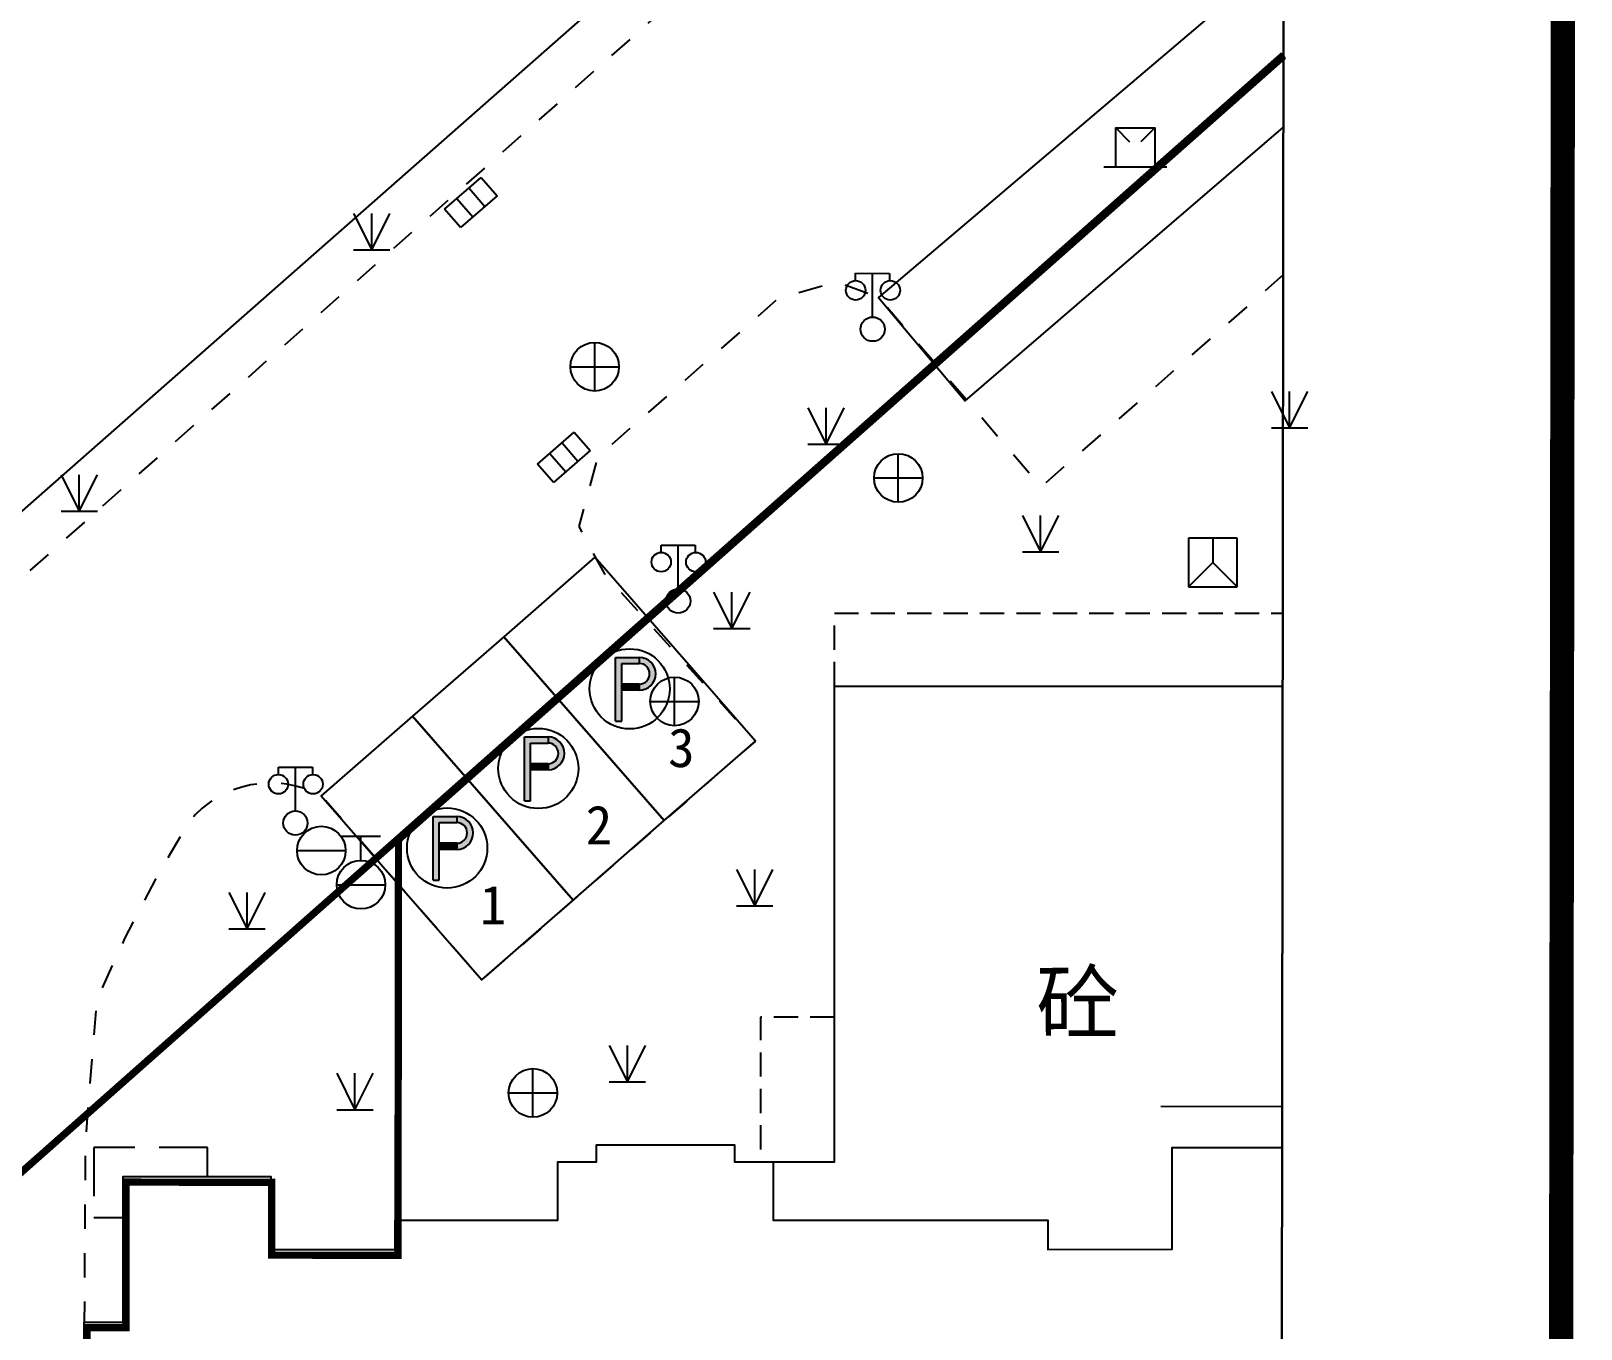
# Model space of a CAD drawing. Extents: x 99002 to 478558, y 2449839 to 2450453.
# Drawn here: x 478510.23 to 478542.15, y 2450308.9 to 2450335.63 of the extents above; entities that cross this region are included whole.
import ezdxf
from ezdxf.enums import TextEntityAlignment as Align

# ---------------------------------------------------------------- set-up
doc = ezdxf.new("R2010")
doc.units = 0
doc.header["$LTSCALE"] = 0.5
for name, pattern in [('DASHEDX2', [38.1, 25.4, -12.7]), ('X0', [4, 3, -1]), ('X11', [6, 5, -1]), ('X32', [1.5, 1, -0.5]), ('X5', [3, 2, -1]), ('X6', [2, 1, -1])]:
    doc.linetypes.add(name, pattern=pattern)
doc.layers.get('0').update_dxf_attribs({"linetype": 'CONTINUOUS'})
for name, color, linetype in [('DLDW', 11, 'CONTINUOUS'), ('DLSS', 4, 'CONTINUOUS'), ('GCD', 1, 'CONTINUOUS'), ('GXYZ', 2, 'CONTINUOUS'), ('JMD', 6, 'CONTINUOUS'), ('TK', 7, 'CONTINUOUS'), ('ZBTZ', 3, 'CONTINUOUS'), ('地下室范围线', 170, 'CONTINUOUS'), ('外墙', 1, 'CONTINUOUS'), ('建筑红线', 10, 'DASHEDX2')]:
    doc.layers.add(name, color=color, linetype=linetype)
doc.styles.add('HZ', font='STXIHEI.TTF', dxfattribs={"width": 0.8})
doc.styles.add('方正中等线简体', font='FZZDXJW.TTF')
doc.styles.add('正等线体', font='simhei.ttf')
doc.styles.add('细等线体', font='FZXDXJW.TTF', dxfattribs={"width": 0.8})
doc.linetypes.add('1161', pattern='A,0,[149,AAA.SHX,S=0.15,R=0,X=0,Y=0],-1.6', length=1.6)
doc.linetypes.add('444', pattern='A,4.5,[145,AAA.SHX,S=1,R=0,X=0,Y=1],4.5,-0.5,[146,AAA.SHX,S=1,R=0,X=0,Y=0],-0.5', length=10)

# ---------------------------------------------------------------- blocks, each defined once
blk = doc.blocks.new('gc042')
blk.add_line((-1, 0), (1, 0))
blk.add_circle((0, 0), 1)
blk = doc.blocks.new('gc043')
for p, q in [((0, -1), (0, 1)), ((-1, 0), (1, 0))]:
    blk.add_line(p, q)
blk.add_circle((0, 0), 1)
blk = doc.blocks.new('gc133')
for p, q in [((-0.8, 2), (0.8, 2)), ((0, 1), (0, 2)), ((-1, 0), (1, 0))]:
    blk.add_line(p, q)
blk.add_circle((0, 0), 1)
blk = doc.blocks.new('gc041')
for p, q in [((-1, 0.5), (1, 0.5)), ((-1, -0.5), (-1, 0.5)), ((-0.33, 0.5), (-0.33, -0.5)), ((0.33, 0.5), (0.33, -0.5)), ((1, 0.5), (1, -0.5)), ((1, -0.5), (-1, -0.5))]:
    blk.add_line(p, q)
blk = doc.blocks.new('gc097')
for p, q in [((-0.7, 2.001), (-0.7, 2.301)), ((-0.7, 2.301), (0.7, 2.299)), ((0, 0.5), (0, 2.3)), ((0.7, 2.299), (0.7, 1.999))]:
    blk.add_line(p, q)
for centre, radius in [((-0.7, 1.601), 0.4), ((0.727, 1.6), 0.4), ((0, 0), 0.5)]:
    blk.add_circle(centre, radius)
blk = doc.blocks.new('gc049')
for p, q in [((-1, 1.2), (-1, -0.8)), ((1, 1.2), (-1, 1.2)), ((0, 1.2), (0, 0.2)), ((1, -0.8), (1, 1.2)), ((0, 0.2), (-1, -0.8)), ((0, 0.2), (1, -0.8)), ((-1, -0.8), (1, -0.8))]:
    blk.add_line(p, q)
blk = doc.blocks.new('gc124')
for p, q in [((-0.75, 1.5), (0, 0)), ((0, 0), (0, 1.5)), ((0, 0), (0.75, 1.5)), ((-0.75, 0), (0.75, 0))]:
    blk.add_line(p, q)
blk = doc.blocks.new('GC200')
at = {"linetype": 'Continuous', "const_width": 0.2, "flags": 128}
blk.add_lwpolyline([(-0.1, 0, 1), (0.1, 0, 1)], format="xyb", close=True, dxfattribs=at)
blk = doc.blocks.new('gc297')
at = {"linetype": 'Continuous'}
for points in [[(-0.326, 1.046), (0.399, 1.046), (0.399, 1.296), (-0.451, 1.296), (-0.576, 1.296), (-0.576, 1.171), (-0.576, -1.329), (-0.326, -1.329)], [(0.399, -0.054), (-0.326, -0.054), (-0.326, 0.196), (0.399, 0.196)]]:
    blk.add_hatch(color=256, dxfattribs=at).paths.add_polyline_path(points)
h = blk.add_hatch(color=256, dxfattribs=at)
edge = h.paths.add_edge_path()
edge.add_line((0.399, 1.296), (0.399, 1.046))
edge.add_arc((0.399, 0.621), 0.425, -90, 90, ccw=False)
edge.add_line((0.399, 0.196), (0.399, -0.054))
edge.add_arc((0.399, 0.621), 0.675, 270, 450)
for p, q in [((-0.576, 1.171), (-0.576, 1.296)), ((-0.576, 1.296), (-0.451, 1.296)), ((-0.451, 1.296), (0.399, 1.296)), ((0.399, 1.296), (0.399, 1.046)), ((0.399, 1.296), (0.399, 1.046)), ((-0.576, -1.329), (-0.576, 1.171)), ((-0.326, 1.046), (0.399, 1.046)), ((-0.326, -1.329), (-0.326, 1.046)), ((0.399, 0.196), (-0.326, 0.196)), ((-0.326, -0.054), (-0.326, 0.196)), ((0.399, 0.196), (0.399, -0.054)), ((0.399, 0.196), (0.399, -0.054)), ((0.399, 0.196), (0.399, -0.054)), ((0.399, -0.054), (-0.326, -0.054)), ((-0.576, -1.329), (-0.326, -1.329))]:
    blk.add_line(p, q)
blk.add_circle((0, 0), 1.65)
for radius in [0.675, 0.425]:
    blk.add_arc((0.399, 0.621), radius, 270, 90)
blk = doc.blocks.new('gc022')
at = {"linetype": 'Continuous'}
for p, q in [((-0.8, 1.6), (-0.234, 1.034)), ((0.8, 1.6), (0.234, 1.034))]:
    blk.add_line(p, q, dxfattribs=at)
at = {"linetype": 'Continuous', "flags": 128}
for points in [[(-0.8, 0), (-0.8, 1.6), (0.8, 1.6), (0.8, 0)], [(-1.3, 0), (0, 0), (1.3, 0)]]:
    blk.add_lwpolyline(points, dxfattribs=at)

msp = doc.modelspace()

# ---------------------------------------------------------------- linework, layer by layer
at = {"layer": 'DLDW', "color": 11, "linetype": 'Continuous', "flags": 128}
msp.add_lwpolyline([(478536.029, 2450337.237), (478527.687, 2450330.141), (478529.472, 2450328.016), (478536.024, 2450333.65)], dxfattribs=at)
at = {"layer": 'DLSS', "color": 4, "linetype": 'X6', "flags": 128}
for points in [[(478536.042, 2450347.388), (478507.281, 2450321.93), (478464.684, 2450284.289), (478445.12, 2450266.916), (478444.759, 2450266.631), (478444.593, 2450266.466), (478441.924, 2450264.255), (478434.081, 2450257.312), (478415.493, 2450240.801), (478404.864, 2450231.336), (478400.26, 2450227.278), (478387.646, 2450216.102), (478353.287, 2450185.539), (478338.001, 2450171.95), (478321.929, 2450157.63), (478302.43, 2450140.463), (478299.602, 2450137.922), (478275.525, 2450116.586), (478255.234, 2450098.58), (478253.87, 2450097.824)], [(478536.02, 2450330.609), (478531.03, 2450326.243), (478527.687, 2450330.141), (478526.821, 2450330.467), (478525.601, 2450330.106), (478521.905, 2450326.862), (478521.512, 2450325.424), (478522.04, 2450324.449), (478525.152, 2450321.008), (478519.514, 2450316.088), (478516.211, 2450319.879), (478516.042, 2450319.961), (478515.868, 2450320.028), (478515.688, 2450320.081), (478515.504, 2450320.117), (478515.318, 2450320.138), (478515.131, 2450320.142), (478514.944, 2450320.131), (478514.759, 2450320.103), (478514.577, 2450320.06), (478514.399, 2450320.002), (478514.227, 2450319.928), (478514.062, 2450319.84), (478513.905, 2450319.737), (478513.758, 2450319.622), (478513.62, 2450319.495), (478513.495, 2450319.356), (478512.797, 2450318.164), (478512.16, 2450316.938), (478511.588, 2450315.682), (478511.351, 2450312.785), (478511.329, 2450309.037)]]:
    msp.add_lwpolyline(points, dxfattribs=at)
at = {"layer": 'DLSS', "color": 4, "linetype": '1161', "flags": 128}
for points in [[(478525.152, 2450321.008), (478521.846, 2450324.796), (478519.968, 2450323.157), (478523.274, 2450319.369)], [(478523.274, 2450319.369), (478519.968, 2450323.157), (478518.089, 2450321.518), (478521.395, 2450317.729)], [(478521.395, 2450317.729), (478518.089, 2450321.518), (478516.211, 2450319.879), (478519.517, 2450316.09)]]:
    msp.add_lwpolyline(points, close=True, dxfattribs=at)
at = {"layer": 'JMD', "color": 6, "linetype": '444', "flags": 128}
msp.add_lwpolyline([(478536.044, 2450348.632), (478456.519, 2450278.646)], dxfattribs=at)
at = {"layer": 'JMD', "color": 6, "linetype": 'X32', "flags": 128}
for points in [[(478526.778, 2450322.138), (478526.778, 2450323.642), (478536.011, 2450323.643)], [(478526.779, 2450315.322), (478525.256, 2450315.322), (478525.256, 2450312.338)]]:
    msp.add_lwpolyline(points, dxfattribs=at)
at = {"layer": 'JMD', "color": 6, "lineweight": -3}
msp.add_lwpolyline([(478525.519, 2450312.338), (478526.779, 2450312.338), (478526.778, 2450322.138), (478536.009, 2450322.139)], dxfattribs=at)
at = {"layer": 'JMD', "color": 6, "linetype": 'X5', "lineweight": -3}
msp.add_lwpolyline([(478513.869, 2450312.637), (478511.529, 2450312.637), (478511.529, 2450311.197), (478512.129, 2450311.197), (478512.129, 2450312.037), (478513.869, 2450312.037)], close=True, dxfattribs=at)
at = {"layer": 'TK', "color": 7, "linetype": 'Continuous'}
msp.add_line((478535.997, 2450313.474), (478533.497, 2450313.478), dxfattribs=at)
at = {"layer": 'TK', "color": 7, "linetype": 'Continuous', "flags": 128}
msp.add_lwpolyline([(478199.639, 2449858.161, 0.5, 0.5, 0), (478541.144, 2449857.709, 0.5, 0.5, 0), (478541.901, 2450429.219, 0.5, 0.5, 0), (478200.395, 2450429.671, 0.5, 0.5, 0)], format="xyseb", close=True, dxfattribs=at)
at = {"layer": 'TK', "color": 7, "linetype": 'Continuous'}
msp.add_lwpolyline([(478535.402, 2449863.467), (478205.396, 2449863.904), (478206.138, 2450423.913), (478536.143, 2450423.476)], close=True, dxfattribs=at)
at = {"layer": 'TK', "color": 7, "linetype": 'Continuous', "flags": 128}
msp.add_lwpolyline([(478205.396, 2449863.904), (478535.402, 2449863.467), (478536.143, 2450423.476), (478206.138, 2450423.913)], close=True, dxfattribs=at)
at = {"layer": 'TK', "color": 7, "linetype": 'Continuous'}
msp.add_lwpolyline([(478535.402, 2449863.467), (478536.143, 2450423.476)], dxfattribs=at)
at = {"layer": '地下室范围线', "color": 170, "linetype": 'X0', "const_width": 0.15, "flags": 128}
msp.add_lwpolyline([(478536.026, 2450335.114), (478517.801, 2450318.978), (478517.789, 2450310.416), (478515.189, 2450310.419), (478515.191, 2450311.919), (478512.191, 2450311.923), (478512.187, 2450308.923), (478511.387, 2450308.924), (478511.378, 2450301.724), (478510.294, 2450301.726), (478498.198, 2450291.016), (478493.425, 2450296.407), (478492.627, 2450295.65), (478491.893, 2450294.83), (478491.23, 2450293.952), (478490.642, 2450293.023), (478490.133, 2450292.048), (478489.706, 2450291.034), (478489.364, 2450289.988), (478489.11, 2450288.918), (478488.945, 2450287.83), (478486.165, 2450290.97), (478467.879, 2450274.781), (478467.873, 2450269.881), (478467.073, 2450269.882), (478467.066, 2450264.782), (478456.601, 2450264.796), (478450.983, 2450259.822), (478450.966, 2450247.203), (478535.909, 2450247.091)], dxfattribs=at)
at = {"layer": '外墙', "color": 6, "lineweight": -3}
msp.add_lwpolyline([(478511.329, 2450301.597), (478511.329, 2450309.037), (478512.129, 2450309.037), (478512.129, 2450312.037), (478515.169, 2450312.038), (478515.169, 2450310.538), (478517.729, 2450310.538), (478517.729, 2450311.138), (478519.769, 2450311.138), (478521.079, 2450311.138), (478521.079, 2450312.338), (478521.879, 2450312.338), (478521.879, 2450312.688), (478524.719, 2450312.688), (478524.719, 2450312.338), (478525.519, 2450312.338), (478525.519, 2450311.138), (478527.019, 2450311.138), (478529.129, 2450311.138), (478531.169, 2450311.138), (478531.169, 2450310.538), (478533.729, 2450310.539), (478533.729, 2450312.639), (478535.996, 2450312.639)], dxfattribs=at)
at = {"layer": '建筑红线', "color": 10, "linetype": 'X11', "const_width": 0.15, "flags": 128}
msp.add_lwpolyline([(478536.026, 2450335.138), (478263.882, 2450094.198), (478263.445, 2450073.166), (478447.085, 2449896.545), (478535.522, 2449954.392)], dxfattribs=at)

# ---------------------------------------------------------------- block references
at = {"layer": 'DLDW', "color": 11, "linetype": 'Continuous', "xscale": 0.5, "yscale": 0.5}
for name, p in [('gc022', (478532.973, 2450332.835)), ('gc097', (478527.564, 2450329.49, 4.284)), ('gc097', (478523.56, 2450323.893, 4.388)), ('gc097', (478515.678, 2450319.318, 4.287))]:
    msp.add_blockref(name, p, dxfattribs=at)
at = {"layer": 'DLSS', "color": 4, "linetype": 'Continuous', "xscale": 0.5, "yscale": 0.5}
for p in [(478522.56, 2450322.082), (478520.681, 2450320.443), (478518.803, 2450318.804)]:
    msp.add_blockref('gc297', p, dxfattribs=at)
at = {"layer": 'GCD', "color": 1, "linetype": 'Continuous'}
ref = msp.add_blockref('GC200', (478531.03, 2450326.243, 4.226), dxfattribs=dict(at, xscale=4.876000004212864e-06, yscale=4.876000004212864e-06, zscale=4.876000004212864e-06))
ref.add_attrib('height', '4.23', dxfattribs={"linetype": 'Continuous', "height": 0.00000975, "style": '正等线体', "width": 0.8}).set_placement((478530.093, 2450327.664, 4.226), align=Align.MIDDLE_LEFT)
ref = msp.add_blockref('GC200', (478520.566, 2450326.515, 3.251), dxfattribs=dict(at, xscale=4.876000004212864e-06, yscale=4.876000004212864e-06, zscale=4.876000004212864e-06))
ref.add_attrib('height', '3.25', dxfattribs={"linetype": 'Continuous', "height": 0.00000975, "style": '方正中等线简体', "width": 0.8}).set_placement((478521.166, 2450326.015, 3.251), align=Align.MIDDLE_LEFT)
ref = msp.add_blockref('GC200', (478519.514, 2450316.088, 4.209), dxfattribs=dict(at, xscale=4.876000004212864e-06, yscale=4.876000004212864e-06, zscale=4.876000004212864e-06))
ref.add_attrib('height', '4.21', dxfattribs={"linetype": 'Continuous', "height": 0.00000975, "style": '正等线体', "width": 0.8}).set_placement((478519.021, 2450314.79, 4.209), align=Align.MIDDLE_LEFT)
at = {"layer": 'GXYZ', "color": 2, "linetype": 'Continuous', "xscale": 0.4999999998515682, "yscale": 0.5, "rotation": 40.99999998368055}
for p in [(478519.292, 2450332.099, 3.988), (478521.207, 2450326.851, 3.969)]:
    msp.add_blockref('gc041', p, dxfattribs=at)
at = {"layer": 'GXYZ', "color": 2, "linetype": 'Continuous', "xscale": 0.5, "yscale": 0.5}
for name, p in [('gc043', (478521.841, 2450328.717, 3.99)), ('gc043', (478528.093, 2450326.426, 4.317)), ('gc049', (478534.571, 2450324.587, 4.387)), ('gc043', (478523.484, 2450321.824, 4.255)), ('gc042', (478516.211, 2450318.751, 4.288)), ('gc133', (478517.028, 2450318.049, 4.127)), ('gc043', (478520.568, 2450313.76, 4.488))]:
    msp.add_blockref(name, p, dxfattribs=at)
at = {"layer": 'ZBTZ', "color": 3, "linetype": 'Continuous', "xscale": 0.5, "yscale": 0.5}
for p in [(478517.248, 2450331.125), (478536.151, 2450327.459), (478526.604, 2450327.12), (478511.227, 2450325.739), (478531.023, 2450324.903), (478524.664, 2450323.323), (478525.135, 2450317.612), (478514.683, 2450317.141), (478522.515, 2450313.988), (478516.903, 2450313.415)]:
    msp.add_blockref('gc124', p, dxfattribs=at)

# ---------------------------------------------------------------- texts
at = {"layer": 'DLSS', "color": 4, "linetype": '1161', "style": 'HZ'}
for s, p in [('3', (478523.353, 2450320.471)), ('2', (478521.656, 2450318.879)), ('1', (478519.475, 2450317.233))]:
    msp.add_text(s, height=0.8, dxfattribs=at).set_placement(p)
at = {"layer": 'JMD', "color": 6, "linetype": 'Continuous', "style": '细等线体'}
msp.add_text('砼', height=1.25, rotation=0.2904, dxfattribs=at).set_placement((478530.938, 2450314.993))

doc.saveas('drawing.dxf')
